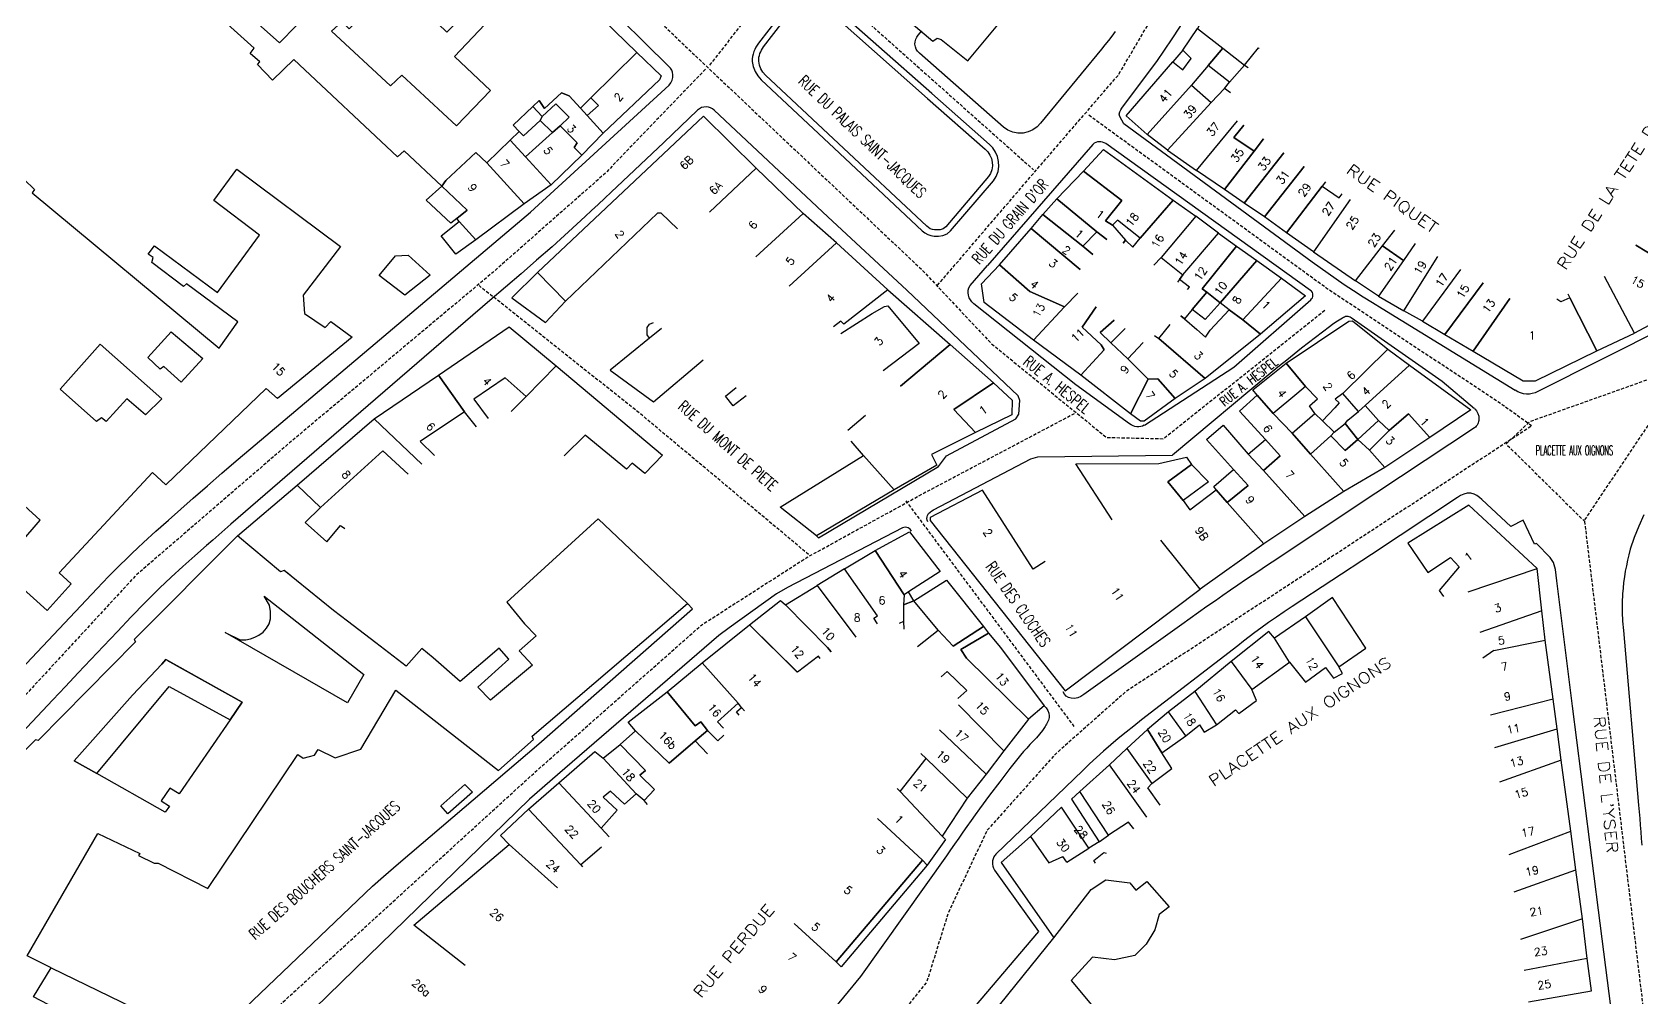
# Model space of a CAD drawing. Header units: millimetres. Extents: x 80000 to 81000, y 144000 to 145000.
# Drawn here: x 80188.4 to 80439.8, y 144527 to 144677.8 of the extents above; entities that cross this region are included whole.
import ezdxf
from ezdxf.enums import TextEntityAlignment as Align

# ---------------------------------------------------------------- set-up
doc = ezdxf.new("R2010")
doc.units = ezdxf.units.MM
doc.linetypes.add('DASHED', pattern=[0.75, 0.5, -0.25])
for name, color, linetype in [('W0001', 6, 'DASHED'), ('W0008', 7, 'CONTINUOUS'), ('W0100', 7, 'CONTINUOUS'), ('W0302', 3, 'CONTINUOUS'), ('W0989', 7, 'CONTINUOUS'), ('W0991', 7, 'CONTINUOUS')]:
    doc.layers.add(name, color=color, linetype=linetype)
doc.styles.get("Standard").update_dxf_attribs({"font": 'romans.shx', "width": 0.85})

msp = doc.modelspace()

# ---------------------------------------------------------------- linework, layer by layer
at = {"layer": 'W0001', "flags": 128}
for points in [[(80167.2, 144794.09), (80173.88, 144785.87), (80209.95, 144751.91), (80229.41, 144734.35), (80255.04, 144709.75), (80291.31, 144674.77), (80327.45, 144640.61), (80338.23, 144629.15), (80356.2, 144614.51), (80365.08, 144614.31), (80390.37, 144634.44)], [(80346.05, 144742.11), (80339.7, 144731.35), (80318.32, 144703.63), (80294.13, 144672.55)], [(80329.8, 144638.27), (80344.64, 144655.58), (80358.06, 144671.14), (80376.96, 144703.25), (80389.86, 144728.15)], [(80307.55, 144689.49), (80344.81, 144656.31)], [(80293.56, 144672.02), (80277.98, 144655.83), (80260.33, 144640.26), (80228.56, 144613.62), (80204.58, 144592.93), (80185.09, 144571.82), (80124.63, 144509.22), (80104.73, 144487.69)], [(80353.43, 144664.89), (80390.52, 144637.89), (80418.22, 144619.51), (80422.63, 144616.33), (80359.26, 144574.84), (80348.12, 144564.95), (80337.53, 144553.12), (80331.46, 144540.22), (80328.11, 144529.42), (80283.61, 144474.52)], [(80309.67, 144596.22), (80283.23, 144618.32), (80258.2, 144638.22)], [(80446.82, 144469.09), (80430.88, 144601.59), (80447.07, 144625.77), (80422.26, 144616.95), (80418.59, 144613.49), (80430.88, 144601.38)], [(80174.1, 144468.59), (80185.55, 144482.12), (80202.16, 144500.97), (80226.77, 144525.58), (80247.67, 144544.64), (80266.74, 144562.04), (80292.97, 144585.23), (80309.46, 144595.8), (80327.7, 144605.83), (80351.31, 144618.32)], [(80324.83, 144604.63), (80351.1, 144569.37)]]:
    msp.add_lwpolyline(points, dxfattribs=at)
at = {"layer": 'W0008'}
msp.add_line((80388.32, 144641.91), (80358.9, 144663.48), dxfattribs=at)
for points in [[(80358.9, 144663.48), (80358.28, 144664.65), (80358.19, 144665.01), (80358.26, 144665.37), (80358.41, 144665.67), (80358.6, 144665.93), (80362.77, 144671.5), (80364.04, 144673.24), (80365.27, 144675), (80366.46, 144676.79), (80367.63, 144678.59), (80368.74, 144680.39), (80369.82, 144682.22), (80370.87, 144684.05), (80371.9, 144685.89), (80372.83, 144687.57), (80373.75, 144689.25), (80374.65, 144690.94), (80375.54, 144692.64), (80376.57, 144694.64), (80377.59, 144696.66), (80378.6, 144698.68), (80379.6, 144700.71), (80389.22, 144720.19)], [(80287.84, 144672.47), (80276.66, 144683.54)], [(80313.66, 144659.69), (80327.43, 144646.77), (80327.83, 144646.45), (80328.28, 144646.2), (80328.77, 144646.03), (80329.28, 144645.95), (80329.94, 144645.94), (80330.62, 144646.04), (80331.29, 144646.3), (80331.85, 144646.76), (80338.53, 144654.61), (80338.98, 144655.29), (80339.26, 144656.04), (80339.37, 144656.83), (80339.35, 144657.62), (80339.18, 144658.38), (80338.87, 144659.09), (80338.44, 144659.73), (80337.91, 144660.28), (80328.91, 144668.21), (80312.35, 144682.88)], [(80306.68, 144682.36), (80301.86, 144676.11), (80301.64, 144675.8), (80301.44, 144675.47), (80301.26, 144675.13), (80301.11, 144674.77), (80301, 144674.4), (80300.92, 144674.02), (80300.88, 144673.63), (80300.88, 144673.24), (80301.01, 144672.44), (80301.3, 144671.68), (80301.72, 144670.99), (80302.25, 144670.39), (80313.66, 144659.68)], [(80357.53, 144677.91), (80357.02, 144677.21), (80356.49, 144676.53), (80355.95, 144675.85), (80355.4, 144675.18), (80345.9, 144663.58), (80345.34, 144663.01), (80344.68, 144662.55), (80343.95, 144662.22), (80343.16, 144662.05), (80342.35, 144662.04), (80341.55, 144662.17), (80340.79, 144662.48), (80340.12, 144662.95), (80326.98, 144674.54), (80326.7, 144674.83), (80326.49, 144675.17), (80326.35, 144675.54), (80326.28, 144675.94), (80326.3, 144676.32), (80326.39, 144676.7), (80326.55, 144677.05), (80326.78, 144677.36), (80327.35, 144678.03)], [(80470.24, 144676.04), (80470.56, 144674.95), (80470.67, 144673.81), (80470.59, 144672.67), (80470.29, 144671.57), (80468.73, 144667.27), (80467.03, 144668.28), (80456.71, 144651.52), (80445.09, 144632.64), (80443.64, 144631.8), (80423.55, 144621.68), (80423.13, 144621.49), (80422.69, 144621.36), (80422.23, 144621.29), (80421.77, 144621.28), (80421.31, 144621.33), (80420.87, 144621.46), (80420.44, 144621.64), (80420.04, 144621.87)], [(80172.1, 144562.89), (80198.54, 144590.9), (80199.44, 144591.84), (80200.34, 144592.78), (80201.25, 144593.71), (80202.17, 144594.63), (80203.07, 144595.51), (80203.98, 144596.39), (80204.9, 144597.25), (80205.82, 144598.11), (80207.74, 144599.86), (80209.68, 144601.58), (80211.62, 144603.3), (80213.57, 144605.01), (80215.8, 144606.96), (80218.04, 144608.91), (80220.29, 144610.85), (80222.55, 144612.78), (80242.64, 144629.76), (80266.24, 144649.67), (80287.87, 144669.52), (80288.17, 144669.88), (80288.36, 144670.29), (80288.46, 144670.72), (80288.48, 144671.17), (80288.42, 144671.54), (80288.29, 144671.89), (80288.09, 144672.2), (80287.84, 144672.47)], [(80310.92, 144599.14), (80311.22, 144598.81), (80329.95, 144609.95), (80331.18, 144611.62), (80342.05, 144617.4), (80342.51, 144618.15), (80342.68, 144620.27), (80342.38, 144621.03), (80324.99, 144637.5), (80312.67, 144648.98), (80294.93, 144665.61), (80294.66, 144665.82), (80294.36, 144665.99), (80294.02, 144666.1), (80293.68, 144666.14), (80293.31, 144666.12), (80292.96, 144666.02), (80292.63, 144665.85), (80292.34, 144665.62), (80287.04, 144660.58), (80278.83, 144652.83), (80277.82, 144651.87), (80276.8, 144650.91), (80275.78, 144649.95), (80274.75, 144649), (80273.47, 144647.81), (80272.19, 144646.64), (80270.9, 144645.46), (80269.6, 144644.3), (80267.19, 144642.18), (80264.76, 144640.08), (80262.33, 144637.98), (80259.89, 144635.89), (80240.86, 144619.49), (80219.45, 144600.95), (80218.5, 144600.13), (80217.55, 144599.31), (80216.6, 144598.48), (80215.65, 144597.64), (80213.79, 144595.99), (80211.93, 144594.34), (80210.1, 144592.66), (80208.29, 144590.95), (80206.06, 144588.73), (80203.87, 144586.46), (80201.71, 144584.17), (80199.54, 144581.89), (80197.56, 144579.81), (80195.58, 144577.72), (80193.61, 144575.62), (80191.64, 144573.52), (80172.18, 144552.84)], [(80362.11, 144616.44), (80376.06, 144625.47), (80388.09, 144636.02), (80388.23, 144636.17), (80388.34, 144636.34), (80388.41, 144636.53), (80388.43, 144636.73), (80388.41, 144636.94), (80388.34, 144637.14), (80388.23, 144637.33), (80388.07, 144637.47), (80356.09, 144660.41), (80355.85, 144660.55), (80355.59, 144660.64), (80355.32, 144660.69), (80355.04, 144660.7), (80354.77, 144660.66), (80354.51, 144660.58), (80354.26, 144660.45), (80354.05, 144660.26), (80337.63, 144641.39)], [(80362.1, 144616.43), (80361.83, 144616.29), (80361.55, 144616.2), (80361.25, 144616.15), (80360.95, 144616.16), (80360.64, 144616.22), (80360.34, 144616.33), (80360.06, 144616.48), (80359.8, 144616.65), (80351.38, 144622.7), (80335.46, 144635.4), (80335.17, 144635.67), (80334.93, 144635.98), (80334.74, 144636.34), (80334.62, 144636.72), (80334.57, 144637.11), (80334.58, 144637.51), (80334.68, 144637.9), (80334.9, 144638.26), (80337.62, 144641.39)], [(80420, 144621.86), (80399.26, 144634.58), (80397.76, 144635.51), (80396.27, 144636.44), (80394.78, 144637.39), (80393.31, 144638.36), (80392.05, 144639.23), (80390.8, 144640.11), (80389.56, 144641.01), (80388.32, 144641.91)], [(80413.69, 144618.98), (80408.63, 144623.24), (80394.4, 144633.17), (80394.25, 144633.27), (80394.09, 144633.35), (80393.91, 144633.4), (80393.73, 144633.42), (80393.54, 144633.39), (80393.36, 144633.32), (80393.2, 144633.23), (80393.04, 144633.15), (80392.52, 144632.84), (80392.01, 144632.49), (80391.51, 144632.14), (80391.02, 144631.78), (80389.91, 144630.96), (80388.81, 144630.13), (80387.72, 144629.29), (80386.64, 144628.44), (80385.48, 144627.52), (80384.34, 144626.6), (80383.2, 144625.67), (80382.07, 144624.73), (80366.52, 144611.74)], [(80413.72, 144619), (80414, 144618.65), (80414.21, 144618.25), (80414.32, 144617.82), (80414.35, 144617.37), (80414.33, 144617.17), (80414.29, 144616.98), (80414.24, 144616.79), (80414.16, 144616.61), (80414.07, 144616.43), (80413.95, 144616.27), (80413.81, 144616.13), (80413.65, 144616), (80398.28, 144605.81), (80382.05, 144595.03), (80381.01, 144594.34), (80379.98, 144593.64), (80378.94, 144592.95), (80377.91, 144592.25), (80376.72, 144591.44), (80375.54, 144590.64), (80374.36, 144589.83), (80373.19, 144589.01), (80371.88, 144588.09), (80370.57, 144587.16), (80369.27, 144586.23), (80367.96, 144585.3), (80352.63, 144574.34), (80352.2, 144574.06), (80351.72, 144573.85), (80351.2, 144573.74), (80350.66, 144573.77), (80350.26, 144573.9), (80349.91, 144574.11), (80349.62, 144574.4), (80349.41, 144574.75)], [(80328.31, 144601.34), (80328.21, 144601.58), (80328.15, 144601.83), (80328.16, 144602.09), (80328.23, 144602.34), (80328.4, 144602.63), (80328.65, 144602.86), (80328.92, 144603.04), (80329.19, 144603.19), (80344.35, 144611.19), (80345.48, 144611.46), (80366.52, 144611.72)], [(80436.7, 144512.19), (80433.05, 144540.65), (80428.99, 144572.55), (80426.5, 144592.11), (80426.29, 144593.89), (80425.98, 144594.95), (80425.47, 144595.76), (80423.35, 144597.92), (80423.03, 144597.84), (80421.25, 144601.57), (80419.35, 144600.62), (80414.79, 144604.81), (80414.43, 144605.13), (80414.04, 144605.43), (80413.6, 144605.66), (80413.11, 144605.79), (80412.54, 144605.78), (80411.99, 144605.65), (80411.48, 144605.42), (80411.01, 144605.14), (80397.6, 144596.24), (80385.19, 144588.1), (80383.95, 144587.28), (80382.72, 144586.44), (80381.5, 144585.59), (80380.29, 144584.72), (80379.37, 144584.05), (80378.47, 144583.36), (80377.57, 144582.66), (80376.68, 144581.96), (80361.68, 144570.38), (80360.46, 144569.42), (80359.24, 144568.45), (80358.04, 144567.47), (80356.85, 144566.47), (80355.74, 144565.49), (80354.64, 144564.5), (80353.55, 144563.5), (80352.48, 144562.48), (80338.93, 144549.4), (80338.81, 144549.27), (80338.71, 144549.14), (80338.62, 144549), (80338.54, 144548.85), (80338.48, 144548.7), (80338.43, 144548.54), (80338.39, 144548.37), (80338.37, 144548.21), (80338.37, 144547.86), (80338.43, 144547.53), (80338.55, 144547.21), (80338.72, 144546.91), (80345.55, 144537.31), (80316.61, 144503.3)], [(80440.12, 144602.42), (80439.33, 144600.66), (80438.61, 144598.87), (80438, 144597.05), (80437.77, 144596.19), (80437.56, 144595.33), (80437.38, 144594.47), (80437.21, 144593.6), (80437.08, 144592.73), (80436.96, 144591.85), (80436.86, 144590.98), (80436.78, 144590.1), (80436.72, 144588.66), (80436.73, 144587.22), (80436.8, 144585.79), (80436.91, 144584.36), (80439.29, 144557.09), (80439.38, 144556.04), (80439.47, 144555), (80439.55, 144553.95), (80439.64, 144552.91), (80439.72, 144551.86), (80439.82, 144550.82)], [(80325.76, 144599.89), (80325.66, 144600.04), (80325.53, 144600.18), (80325.37, 144600.29), (80325.21, 144600.37), (80325, 144600.44), (80324.77, 144600.47), (80324.54, 144600.46), (80324.32, 144600.39), (80306.38, 144591.09), (80304.63, 144590.06), (80297.26, 144584.77), (80295.66, 144583.55), (80270.45, 144561.81), (80266.09, 144558.01), (80240.86, 144533.49), (80215.62, 144508.85), (80210.63, 144503.86), (80187.97, 144481.06)], [(80183.47, 144484.97), (80185.46, 144487.23), (80198.11, 144501.67), (80208.51, 144512.7), (80212.29, 144516.48), (80241.54, 144544.42), (80243.26, 144545.93), (80245.6, 144547.93), (80267.54, 144566.64), (80291.52, 144587.74), (80290.75, 144588.59)], [(80346.44, 144572.56), (80346.76, 144572.25), (80347.02, 144571.87), (80347.18, 144571.45), (80347.25, 144571.01), (80347.25, 144570.77), (80347.2, 144570.55), (80347.13, 144570.33), (80347.04, 144570.12), (80346.94, 144569.92), (80346.82, 144569.74), (80346.7, 144569.55), (80346.59, 144569.36), (80346.18, 144568.75), (80345.72, 144568.16), (80345.24, 144567.6), (80344.74, 144567.05), (80344.23, 144566.52), (80343.73, 144565.99), (80343.23, 144565.44), (80342.75, 144564.88), (80341.11, 144562.81), (80339.51, 144560.72), (80337.93, 144558.61), (80336.36, 144556.48), (80335.7, 144555.57), (80335.05, 144554.66), (80334.4, 144553.74), (80333.76, 144552.83), (80333.12, 144551.9), (80332.48, 144550.98), (80331.84, 144550.07), (80331.19, 144549.15), (80317.78, 144530.32), (80293.43, 144500.67)]]:
    msp.add_lwpolyline(points, dxfattribs=at)
at = {"layer": 'W0100'}
for p, q in [((80192.78, 144622.05), (80199.02, 144629.06)), ((80412.8, 144603.93), (80403.26, 144597.99)), ((80423.46, 144594.02), (80412.8, 144603.93)), ((80412.7, 144590.38), (80423.46, 144594.02)), ((80424.2, 144587.4), (80423.46, 144594.02)), ((80391.47, 144589.5), (80387.27, 144586.47)), ((80396.72, 144581.61), (80391.47, 144589.5)), ((80424.2, 144587.4), (80414.51, 144584.05)), ((80424.71, 144582.82), (80424.2, 144587.4)), ((80387.27, 144586.47), (80382.43, 144583.16)), ((80387.27, 144586.47), (80392.48, 144578.65)), ((80384.79, 144579.43), (80382.43, 144583.16)), ((80416.71, 144581.25), (80424.71, 144582.82)), ((80425.94, 144573.63), (80424.71, 144582.82)), ((80392.48, 144578.65), (80396.72, 144581.61)), ((80416.71, 144581.25), (80414.99, 144580.03)), ((80375.64, 144579.53), (80369.99, 144574.81)), ((80375.64, 144579.53), (80378.88, 144575.12)), ((80378.88, 144575.12), (80384.79, 144579.43)), ((80384.79, 144579.43), (80387.29, 144576.28)), ((80393.06, 144577.63), (80392.48, 144578.65)), ((80369.99, 144574.81), (80365.9, 144571.66)), ((80369.99, 144574.81), (80373.39, 144569.59)), ((80379.64, 144573.42), (80378.88, 144575.12)), ((80425.94, 144573.63), (80416.18, 144571.15)), ((80426.56, 144568.99), (80425.94, 144573.63)), ((80365.9, 144571.66), (80362.62, 144568.89)), ((80368.59, 144567.89), (80365.9, 144571.66)), ((80362.62, 144568.89), (80359.39, 144565.9)), ((80364.84, 144565.22), (80362.62, 144568.89)), ((80416.86, 144566.08), (80426.56, 144568.99)), ((80427.22, 144564.09), (80426.56, 144568.99)), ((80359.39, 144565.9), (80356.67, 144563.38)), ((80359.39, 144565.9), (80363.25, 144560.47)), ((80356.67, 144563.38), (80352.03, 144559.21)), ((80362.5, 144555.17), (80356.67, 144563.38)), ((80427.22, 144564.09), (80417.59, 144560.65)), ((80428.7, 144552.99), (80427.22, 144564.09)), ((80352.03, 144559.21), (80350.72, 144558.03)), ((80350.72, 144558.03), (80355.04, 144551.33)), ((80356.48, 144552.4), (80352.03, 144559.21)), ((80349.18, 144556.75), (80344.34, 144552.15)), ((80353.41, 144550.36), (80349.18, 144556.75)), ((80344.34, 144552.15), (80347.17, 144548.04)), ((80355.04, 144551.33), (80356.48, 144552.4)), ((80359.65, 144554.4), (80356.48, 144552.4)), ((80360.47, 144553.35), (80359.65, 144554.4)), ((80419.1, 144549.36), (80428.7, 144552.99)), ((80429.51, 144546.95), (80428.7, 144552.99)), ((80350, 144548.16), (80353.41, 144550.36)), ((80355.04, 144551.33), (80353.41, 144550.36)), ((80347.17, 144548.04), (80349.37, 144549.03)), ((80350, 144548.16), (80349.37, 144549.03)), ((80353.79, 144543.87), (80356.1, 144545.38)), ((80356.1, 144545.38), (80359.85, 144544.95)), ((80359.85, 144544.95), (80360.76, 144543.79)), ((80360.76, 144543.79), (80362.49, 144545.14)), ((80362.49, 144545.14), (80365.99, 144541.21)), ((80419.88, 144543.55), (80429.51, 144546.95)), ((80430.54, 144539.29), (80429.51, 144546.95)), ((80347.99, 144536.34), (80353.79, 144543.87)), ((80430.54, 144539.29), (80420.84, 144536.1)), ((80431.25, 144533.1), (80430.54, 144539.29)), ((80335.59, 144521.04), (80347.99, 144536.34)), ((80431.25, 144533.1), (80421.41, 144531.24)), ((80431.94, 144528.05), (80431.25, 144533.1)), ((80422.08, 144526.37), (80431.94, 144528.05))]:
    msp.add_line(p, q, dxfattribs=at)
for points in [[(80377.18, 144722.03), (80365.55, 144730.23), (80356.02, 144733.17), (80352.27, 144729.17), (80350.94, 144729.9), (80344.23, 144722.3), (80342.11, 144723.86), (80335.94, 144716.34), (80338.86, 144714.06), (80317.09, 144687.58), (80321.68, 144683.9), (80321.28, 144683.06), (80329.07, 144676.42), (80329.77, 144676.87), (80330.38, 144676.68), (80334.56, 144673.32), (80356.64, 144699.94), (80360.02, 144697.49), (80366.34, 144705.29), (80364.64, 144706.7), (80377.18, 144722.03)], [(80253.56, 144703.07), (80282.83, 144674.63), (80275.64, 144667.54), (80274.06, 144665.92), (80272.27, 144667.87), (80271.07, 144668.32), (80268.41, 144665.9), (80267.58, 144667.15), (80266.62, 144666.19), (80263.55, 144663.28), (80264.46, 144662.31), (80263.05, 144660.94), (80259.44, 144657.4), (80257.69, 144659.04), (80252.99, 144654.63), (80252.41, 144653.74), (80246.53, 144659.27), (80245.47, 144658.34), (80229.26, 144673.56), (80225.92, 144670.34), (80223.58, 144672.77), (80223.98, 144673.19), (80222.43, 144674.48), (80223.06, 144675.31), (80218.94, 144679.08)], [(80389.01, 144697.92), (80382.45, 144701.1), (80375.49, 144687.86), (80370.38, 144678.4), (80374.35, 144675.3), (80377.76, 144672.65), (80379.95, 144675.34), (80380.04, 144675.27)], [(80218.94, 144683.42), (80227.01, 144676.17), (80240.31, 144689.75)], [(80243.61, 144687.06), (80241.57, 144685.2), (80243.02, 144683.69), (80237.91, 144678.35), (80236.79, 144679.44), (80235.17, 144677.95), (80244.35, 144669.44), (80246.16, 144671.1), (80254.67, 144663.19), (80259.98, 144668.69), (80254.37, 144674), (80262.88, 144683.08), (80260.74, 144685.25), (80253.15, 144677.8), (80243.61, 144687.06)], [(80374.35, 144675.3), (80372.07, 144672.63), (80369.46, 144669.55), (80362.55, 144661.84), (80359.24, 144664.75), (80366.54, 144673.19), (80368.11, 144671.91), (80369.44, 144673.71), (80368.1, 144675), (80370.38, 144678.4), (80374.35, 144675.3)], [(80377.76, 144672.65), (80375.4, 144670.02), (80372.07, 144672.63), (80374.35, 144675.3), (80377.76, 144672.65)], [(80275.11, 144664.77), (80276.84, 144666.38), (80275.64, 144667.54), (80282.83, 144674.63), (80286.65, 144670.98), (80286.36, 144670.35), (80277.61, 144662.04), (80275.11, 144664.77)], [(80368.1, 144675), (80366.54, 144673.19), (80368.11, 144671.91), (80369.44, 144673.71), (80368.1, 144675)], [(80375.54, 144668.31), (80374.64, 144669.03), (80375.4, 144670.02), (80377.76, 144672.65)], [(80377.76, 144672.65), (80378.31, 144672.27)], [(80270.87, 144663.2), (80272.27, 144664.54), (80270.2, 144666.61), (80268.08, 144664.65), (80266.62, 144666.19), (80267.58, 144667.15), (80268.41, 144665.9), (80271.07, 144668.32), (80272.27, 144667.87), (80274.06, 144665.92), (80275.11, 144664.77), (80277.61, 144662.04), (80274.26, 144658.6), (80273.06, 144659.8), (80273.51, 144660.55), (80270.87, 144663.2)], [(80369.46, 144669.55), (80372.56, 144666.84), (80365.73, 144659.37), (80362.55, 144661.84), (80369.46, 144669.55)], [(80374.64, 144669.03), (80372.56, 144666.84), (80365.73, 144659.37), (80370.25, 144656.23), (80376.64, 144663.97)], [(80375.54, 144668.31), (80374.64, 144669.03)], [(80267.74, 144664.03), (80265.12, 144661.61), (80264.46, 144662.31), (80263.55, 144663.28), (80266.62, 144666.19), (80268.08, 144664.65), (80267.74, 144664.03)], [(80269.68, 144662.13), (80267.74, 144664.03), (80268.08, 144664.65), (80270.2, 144666.61), (80272.27, 144664.54), (80270.87, 144663.2), (80269.68, 144662.13)], [(80265.46, 144658.32), (80267.08, 144659.78), (80269.68, 144662.13), (80270.87, 144663.2), (80273.51, 144660.55), (80273.06, 144659.8), (80274.26, 144658.6), (80269.45, 144653.98), (80265.46, 144658.32)], [(80289.17, 144647.11), (80286.66, 144649.55), (80286.08, 144649.55), (80271.72, 144635.78), (80267.31, 144640.27), (80293.26, 144664.69), (80301.49, 144656.56), (80294.19, 144649.72)], [(80377.64, 144663.28), (80376.09, 144661.36), (80379.27, 144659.22), (80374.62, 144653.22), (80370.25, 144656.23), (80376.64, 144663.97)], [(80380.73, 144661.15), (80379.27, 144659.22), (80376.09, 144661.36), (80377.64, 144663.28)], [(80259.44, 144657.4), (80263.05, 144660.94), (80265.46, 144658.32), (80269.45, 144653.98), (80265.24, 144650.98), (80259.44, 144657.4)], [(80383.89, 144658.97), (80377.68, 144651.08), (80374.62, 144653.22), (80379.27, 144659.22), (80380.73, 144661.15)], [(80252.41, 144653.74), (80252.99, 144654.63), (80257.69, 144659.04), (80259.44, 144657.4), (80265.24, 144650.98), (80257.68, 144645.35), (80255.11, 144648.25), (80254.71, 144648.7), (80256.35, 144650.02), (80252.41, 144653.74)], [(80352.58, 144656.1), (80355.71, 144659.51), (80366.59, 144651.55), (80361.43, 144645.63), (80357.91, 144648.47), (80357.13, 144647.65), (80356.05, 144648.34), (80358.6, 144651.51), (80352.58, 144656.1)], [(80387.05, 144656.84), (80380.86, 144648.98), (80377.68, 144651.08), (80383.89, 144658.97)], [(80187.16, 144654.79), (80188.75, 144653.26), (80188.39, 144652.72), (80217.6, 144628.45), (80220.55, 144632.59), (80212.52, 144638.52), (80212.02, 144638.06), (80207.11, 144641.84), (80207.29, 144642.63), (80206.52, 144643.13), (80207.52, 144644.45), (80217.33, 144637.17), (80223.93, 144646.1), (80216.77, 144651.53), (80220.37, 144656.41), (80236.55, 144644.32), (80230.73, 144636.71), (80230.94, 144633.85), (80234.17, 144631.69), (80235.05, 144632.63), (80238.38, 144630.15), (80226.71, 144620.58), (80224.96, 144622.14), (80209.28, 144607.12), (80207.22, 144609.02), (80192.65, 144593.35), (80194.51, 144591.64), (80190.77, 144587.45), (80183.23, 144594.17), (80189.68, 144601.61), (80184.14, 144606.65)], [(80308.82, 144649.51), (80301.49, 144656.56), (80294.19, 144649.72)], [(80348.46, 144651.77), (80352.58, 144656.1), (80358.6, 144651.51), (80356.05, 144648.34), (80357.13, 144647.65), (80359.15, 144645.3), (80358.78, 144644.87)], [(80390.39, 144654.44), (80389.86, 144653.78), (80384.3, 144646.49), (80380.86, 144648.98), (80387.05, 144656.84)], [(80249.94, 144651.56), (80252.41, 144653.74), (80256.35, 144650.02), (80254.71, 144648.7), (80253.81, 144647.98), (80249.94, 144651.56)], [(80394.25, 144651.7), (80388.51, 144643.51), (80384.3, 144646.49), (80389.86, 144653.78), (80392.54, 144651.96), (80393.02, 144652.57)], [(80390.39, 144654.44), (80389.86, 144653.78), (80392.54, 144651.96)], [(80444.14, 144652.83), (80444.69, 144652.51), (80445.74, 144654.07), (80453.68, 144649.2), (80447.43, 144639.35), (80438.88, 144644.53)], [(80346.25, 144649.34), (80348.46, 144651.77), (80354.7, 144646.62), (80352.52, 144644.36), (80346.25, 144649.34)], [(80356.26, 144645.45), (80354.7, 144646.62), (80348.46, 144651.77)], [(80358.78, 144644.87), (80359.15, 144645.3), (80360.31, 144644.23), (80361.43, 144645.63), (80366.59, 144651.55)], [(80366.59, 144651.55), (80370.12, 144649.06), (80364.71, 144642.64), (80363.6, 144641.42)], [(80394.25, 144651.7), (80388.51, 144643.51)], [(80392.54, 144651.96), (80393.02, 144652.57)], [(80257.68, 144645.35), (80254.6, 144643.13), (80252.29, 144646.01), (80255.11, 144648.25), (80257.68, 144645.35)], [(80306.62, 144638.12), (80314.03, 144644.92), (80308.82, 144649.51), (80301.45, 144642.72)], [(80301.45, 144642.72), (80308.82, 144649.51)], [(80344.41, 144647.17), (80346.25, 144649.34), (80352.52, 144644.36), (80354.07, 144643.07)], [(80364.71, 144642.64), (80368.11, 144639.9), (80373.71, 144646.44), (80370.12, 144649.06), (80364.71, 144642.64)], [(80339.49, 144641.46), (80344.41, 144647.17), (80352.06, 144640.73)], [(80352.06, 144640.73), (80344.41, 144647.17)], [(80354.07, 144643.07), (80352.52, 144644.36), (80354.7, 144646.62)], [(80354.7, 144646.62), (80356.26, 144645.45)], [(80368.84, 144637.61), (80369.16, 144637.98), (80367.59, 144639.16), (80368.11, 144639.9), (80373.71, 144646.44)], [(80373.71, 144646.44), (80376.5, 144644.39), (80371.14, 144637.74), (80371.86, 144637.18), (80369.59, 144634.48), (80368.35, 144633.01), (80367.8, 144633.48)], [(80388.51, 144643.51), (80395.06, 144638.96), (80399.32, 144644.45), (80401.21, 144646.87)], [(80404.4, 144644.78), (80402.58, 144642.15), (80399.32, 144644.45), (80401.21, 144646.87)], [(80245.13, 144642.89), (80247.12, 144642.99), (80250.56, 144639.88), (80246.63, 144636.75), (80242.58, 144639.79), (80245.13, 144642.89)], [(80306.62, 144638.12), (80314.03, 144644.92), (80322.06, 144637.58)], [(80363.6, 144641.42), (80364.71, 144642.64)], [(80364.71, 144642.64), (80368.11, 144639.9), (80367.59, 144639.16), (80367.26, 144638.77)], [(80376.5, 144644.39), (80379.67, 144642.13), (80373.94, 144635.52), (80371.86, 144637.18), (80371.14, 144637.74), (80376.5, 144644.39)], [(80399.32, 144644.45), (80402.58, 144642.15), (80398.65, 144636.55), (80395.06, 144638.96), (80399.32, 144644.45)], [(80404.4, 144644.78), (80402.58, 144642.15), (80398.65, 144636.55)], [(80398.65, 144636.55), (80402.63, 144634.26), (80407.95, 144642.75)], [(80411.47, 144640.76), (80405.53, 144632.65), (80402.63, 144634.26), (80407.95, 144642.75)], [(80438.88, 144644.53), (80447.43, 144639.35), (80444.01, 144633.65), (80438.67, 144630.8), (80433.98, 144639.65)], [(80271.72, 144635.78), (80267.31, 144640.27), (80263.3, 144636.29), (80268.6, 144632.48), (80271.72, 144635.78)], [(80344.78, 144629.71), (80337.11, 144635.58), (80336.67, 144638.48), (80339.49, 144641.46), (80344.22, 144637.3), (80349.65, 144634.93), (80344.78, 144629.71)], [(80351.72, 144637.02), (80349.65, 144634.93), (80344.22, 144637.3), (80339.49, 144641.46)], [(80379.67, 144642.13), (80383.5, 144639.37), (80377.5, 144632.89), (80375.37, 144634.45), (80373.94, 144635.52), (80379.67, 144642.13)], [(80411.47, 144640.76), (80405.53, 144632.65)], [(80322.06, 144637.58), (80315.15, 144632.2), (80314.71, 144632.68), (80313.58, 144631.78)], [(80322.06, 144637.58), (80331.78, 144629.04), (80324.04, 144622.53)], [(80383.5, 144639.37), (80387.27, 144636.62), (80380.23, 144630.63), (80377.5, 144632.89), (80383.5, 144639.37)], [(80405.53, 144632.65), (80409.01, 144630.59), (80415.01, 144638.66)], [(80415.01, 144638.66), (80409.01, 144630.59)], [(80432.76, 144628.03), (80438.67, 144630.8), (80433.98, 144639.65)], [(80314.71, 144630.74), (80319.6, 144633.87), (80321.51, 144634.97), (80322.05, 144635.09)], [(80322.05, 144635.09), (80326.95, 144629.2), (80321.32, 144624.92)], [(80354.6, 144634.89), (80352.4, 144631.71), (80355.35, 144628.98), (80355.81, 144628.17), (80352.17, 144624.25), (80344.78, 144629.71), (80349.65, 144634.93), (80351.72, 144637.02)], [(80371.86, 144637.18), (80373.94, 144635.52), (80371.59, 144632.93), (80369.59, 144634.48), (80371.86, 144637.18)], [(80409.01, 144630.59), (80413.45, 144627.97), (80419.18, 144636.2)], [(80413.45, 144627.97), (80421.27, 144623.34), (80423.2, 144623.34), (80432.76, 144628.03), (80428.53, 144636.29), (80427.17, 144635.71), (80426.5, 144636.09)], [(80419.18, 144636.2), (80413.45, 144627.97)], [(80428.23, 144636.94), (80428.53, 144636.29), (80432.76, 144628.03)], [(80357.39, 144632.83), (80355.19, 144630.88), (80356.86, 144629.31), (80359.53, 144626.79), (80362.69, 144623.59), (80359.96, 144618.21), (80352.17, 144624.25), (80355.81, 144628.17), (80355.35, 144628.98), (80352.4, 144631.71), (80354.6, 144634.89)], [(80359.12, 144631.52), (80356.86, 144629.31), (80355.19, 144630.88), (80357.39, 144632.83)], [(80367.8, 144633.48), (80368.35, 144633.01), (80370.3, 144631.35), (80371.66, 144630.19), (80372.4, 144631.24), (80375.37, 144634.45), (80377.5, 144632.89), (80380.23, 144630.63)], [(80384.25, 144626.09), (80394.03, 144632.68), (80394.61, 144632.72), (80400.11, 144628.31), (80393.1, 144621.38), (80391.89, 144620.51), (80392.55, 144619.89), (80391.87, 144619.14), (80389.92, 144617.1), (80388.74, 144618.27), (80387.88, 144619.44), (80389.16, 144620.53), (80387.25, 144622.49), (80384.25, 144626.09)], [(80206.45, 144627), (80210.11, 144630.98), (80215.07, 144626.85), (80211.7, 144623.14), (80208.96, 144625.58), (80208.38, 144625.16), (80206.45, 144627)], [(80251.88, 144624.25), (80262.93, 144631.78), (80270.26, 144625.7), (80265.55, 144620.9), (80262.27, 144623.8), (80257.37, 144620.5), (80259.65, 144617.44)], [(80286.67, 144631.54), (80284.83, 144630.04), (80278.66, 144625.02), (80285.42, 144620.07)], [(80284.83, 144630.04), (80284.44, 144630.53), (80284.44, 144631.21), (80284.44, 144631.7), (80284.84, 144632.19), (80285.44, 144632.45)], [(80286.67, 144631.54), (80284.83, 144630.04)], [(80363.67, 144630.44), (80364.34, 144629.95), (80371.58, 144623.69)], [(80380.23, 144630.63), (80371.58, 144623.69), (80364.34, 144629.95), (80366.16, 144632.17)], [(80199.02, 144629.06), (80208.67, 144620.53), (80206.13, 144618.03), (80203.17, 144620.52), (80199.94, 144616.98), (80199.26, 144617.59), (80198.47, 144616.98), (80192.78, 144622.05)], [(80324.04, 144622.53), (80331.78, 144629.04), (80338.52, 144623.02), (80332.34, 144618.89), (80335.74, 144615.28), (80328.84, 144611.86), (80329.67, 144610.19), (80323.05, 144606.31), (80318.24, 144611.71)], [(80371.58, 144623.69), (80366.94, 144620.6), (80364.22, 144623.67), (80362.69, 144623.59), (80359.53, 144626.79), (80361.91, 144629.36)], [(80400.11, 144628.31), (80403.51, 144625.8), (80396.59, 144619.5), (80395.53, 144618.55), (80393.1, 144621.38), (80400.11, 144628.31)], [(80263.23, 144618.54), (80265.55, 144620.9), (80270.26, 144625.7), (80286.87, 144611.75), (80284.08, 144608.85), (80282.12, 144610.47), (80281.21, 144609.53), (80274.78, 144614.88), (80271.48, 144611.62)], [(80285.42, 144620.07), (80293.19, 144626.61)], [(80379.74, 144621.11), (80379.07, 144621.95), (80384.25, 144626.09), (80387.25, 144622.49), (80385.91, 144621.31), (80382.23, 144618.25), (80379.74, 144621.11)], [(80403.51, 144625.8), (80413.1, 144618.8), (80406.69, 144614.48), (80403.38, 144618.17), (80400.33, 144615.59), (80398.65, 144617.16), (80396.59, 144619.5), (80403.51, 144625.8)], [(80241.83, 144617.39), (80251.88, 144624.25), (80255.93, 144618.53), (80249.02, 144613.87), (80251.22, 144611.69)], [(80257.78, 144616.17), (80255.93, 144618.53), (80251.88, 144624.25)], [(80338.52, 144623.02), (80341.45, 144620.33), (80341.41, 144618.06), (80335.74, 144615.28), (80332.34, 144618.89), (80338.52, 144623.02)], [(80366.94, 144620.6), (80362.07, 144617.04), (80361.52, 144617.04), (80359.96, 144618.21), (80362.69, 144623.59), (80364.22, 144623.67), (80366.94, 144620.6)], [(80299.92, 144621.02), (80297.91, 144619.46), (80296.68, 144620.97), (80298.35, 144622.33)], [(80380.71, 144609.34), (80383.33, 144611.66), (80381.03, 144614.17), (80376.96, 144618.63), (80379.74, 144621.11), (80382.23, 144618.25), (80385.19, 144615.16), (80388.07, 144611.92), (80393.28, 144606.05), (80387.17, 144602.16), (80380.71, 144609.34)], [(80318.57, 144617.94), (80315.81, 144615.61)], [(80385.19, 144615.16), (80388.74, 144618.27), (80389.92, 144617.1), (80391.73, 144615.32), (80391.21, 144614.76), (80388.07, 144611.92), (80385.19, 144615.16)], [(80395.45, 144614.16), (80393.49, 144616.69), (80393.87, 144617.23), (80395.53, 144618.55), (80396.59, 144619.5), (80398.65, 144617.16), (80395.45, 144614.16)], [(80406.69, 144614.48), (80399.66, 144609.82), (80397.26, 144612.54), (80400.33, 144615.59), (80403.38, 144618.17), (80406.69, 144614.48)], [(80229.8, 144607.07), (80241.83, 144617.39), (80249.26, 144610.35)], [(80249.26, 144610.35), (80241.83, 144617.39)], [(80375.05, 144604.37), (80378.3, 144606.98), (80376.04, 144609.5), (80371.83, 144614.18), (80374.41, 144616.42), (80378.34, 144611.89), (80380.71, 144609.34), (80387.17, 144602.16), (80380.79, 144597.88), (80375.05, 144604.37)], [(80395.45, 144614.16), (80393.45, 144612.47), (80391.21, 144614.76), (80391.73, 144615.32), (80393.49, 144616.69), (80395.45, 144614.16)], [(80400.33, 144615.59), (80397.26, 144612.54), (80395.45, 144614.16), (80398.65, 144617.16), (80400.33, 144615.59)], [(80318.24, 144611.71), (80316.29, 144613.93)], [(80378.34, 144611.89), (80381.03, 144614.17), (80383.33, 144611.66), (80380.71, 144609.34), (80378.34, 144611.89)], [(80391.21, 144614.76), (80393.45, 144612.47), (80395.45, 144614.16), (80397.26, 144612.54), (80399.66, 144609.82), (80393.28, 144606.05), (80388.07, 144611.92), (80391.21, 144614.76)], [(80247.12, 144608.75), (80243.15, 144612.39), (80233.43, 144603.58), (80229.8, 144607.07)], [(80310.92, 144599.14), (80305.25, 144603.61), (80318.24, 144611.71), (80323.05, 144606.31), (80310.92, 144599.14)], [(80357.09, 144601.65), (80351.38, 144610.39), (80364.36, 144610.45), (80368.69, 144611.43), (80369.49, 144610.28), (80365.79, 144607.56), (80368.18, 144604.67), (80369.21, 144603.21), (80373.34, 144606.3), (80375.05, 144604.37), (80380.79, 144597.88), (80370.84, 144590.8), (80364.67, 144598.48)], [(80369.49, 144610.28), (80372.13, 144607.57), (80368.18, 144604.67), (80365.79, 144607.56), (80369.49, 144610.28)], [(80373.34, 144606.3), (80372.98, 144606.84), (80376.04, 144609.5), (80378.3, 144606.98), (80375.05, 144604.37), (80373.34, 144606.3)], [(80220.5, 144599.13), (80229.8, 144607.07), (80233.43, 144603.58), (80231.07, 144601.24), (80234.44, 144598.21), (80236.58, 144600.77), (80237.22, 144600.26)], [(80346.64, 144595.13), (80344.72, 144593.93), (80336.85, 144606.25), (80328.66, 144602), (80328.65, 144601.53), (80349.75, 144574.95), (80370.84, 144590.8)], [(80210.34, 144515.78), (80188.6, 144527.11), (80191.39, 144531.66), (80187.62, 144533.51), (80198.65, 144552.66), (80205.24, 144549.54), (80205.04, 144549.21), (80207.44, 144548), (80208.1, 144548), (80215.82, 144544.07), (80229.9, 144564.98), (80230.73, 144564.41), (80231.7, 144564.68), (80232.52, 144564.9), (80233.05, 144565.77), (80235.74, 144564.45), (80239.73, 144565.82), (80245.18, 144575.01), (80261.22, 144562.5), (80266.72, 144567.3), (80266.5, 144567.82), (80290.75, 144588.59), (80284.83, 144594.19), (80276.8, 144601.81), (80262.54, 144588.8), (80265.29, 144585.39), (80267.14, 144583.5), (80264.49, 144581.19), (80266.57, 144578.92), (80260.01, 144573.47), (80258.03, 144575.49), (80262.87, 144579.85), (80261.34, 144581.61), (80255.27, 144576.36), (80251.05, 144580.07), (80249.26, 144581.52), (80246.81, 144578.76)], [(80246.81, 144578.76), (80242.08, 144582.4), (80237.65, 144585.82), (80235.49, 144587.47), (80227.74, 144593.73), (80227.21, 144593.52), (80220.5, 144599.13), (80204.34, 144582.92), (80204.56, 144582.59)], [(80228.68, 144592.97), (80227.74, 144593.73), (80227.21, 144593.52), (80220.5, 144599.13)], [(80320.04, 144596.83), (80325.41, 144599.76), (80330.2, 144593.57), (80325.27, 144590.38), (80324.57, 144589.93), (80320.04, 144596.83)], [(80370.84, 144590.8), (80364.67, 144598.48)], [(80403.26, 144597.99), (80406.37, 144593.41), (80409.93, 144595.73), (80411.27, 144594.29), (80408.15, 144590.62), (80408.82, 144589.67)], [(80320.45, 144585.4), (80319.84, 144586.28), (80320.42, 144586.66), (80315.27, 144593.96), (80320.04, 144596.83), (80324.57, 144589.93), (80324.47, 144588.36), (80324.51, 144585.75)], [(80315.27, 144593.96), (80311.03, 144591.38), (80317.02, 144583.32)], [(80320.45, 144585.4), (80319.84, 144586.28), (80320.42, 144586.66), (80315.27, 144593.96)], [(80313.19, 144581.01), (80312.64, 144581.69), (80306.04, 144588.38), (80311.03, 144591.38), (80317.02, 144583.32)], [(80324.57, 144589.93), (80324.47, 144588.36), (80326.11, 144589.01), (80325.27, 144590.38), (80324.57, 144589.93)], [(80329.88, 144584.41), (80326.11, 144589.01), (80331.19, 144592.21), (80337, 144584.98), (80332.25, 144581.88), (80329.88, 144584.41)], [(80240.19, 144577.5), (80237.66, 144573.03), (80218.53, 144584.06), (80220.9, 144582.87), (80221.77, 144582.88), (80222.53, 144583.06), (80223.2, 144583.29), (80223.8, 144583.61), (80224.5, 144584.11), (80225.01, 144584.71), (80225.4, 144585.37), (80225.63, 144586.19), (80225.63, 144587.3), (80225.46, 144588.3), (80224.65, 144589.72), (80240.19, 144577.5)], [(80311.5, 144580), (80311.21, 144580.34), (80307.91, 144577.83), (80300.45, 144585.26), (80305.28, 144589.02), (80306.04, 144588.38), (80312.64, 144581.69), (80313.19, 144581.01)], [(80326.11, 144589.01), (80324.47, 144588.36), (80324.51, 144585.75), (80324.52, 144584.54)], [(80326.68, 144581.86), (80329.88, 144584.41), (80326.11, 144589.01)], [(80293.06, 144579.29), (80300.45, 144585.26), (80307.9, 144577.84)], [(80324.51, 144585.75), (80323.81, 144585.43)], [(80326.68, 144581.86), (80329.88, 144584.41), (80332.25, 144581.88), (80337, 144584.98), (80337.74, 144583.95), (80333.46, 144581.36), (80334.31, 144580.02), (80344, 144570.51), (80340.18, 144565.53), (80333.09, 144572.72)], [(80204.56, 144582.59), (80189.35, 144567.18), (80188.93, 144567.25), (80182.66, 144560.97), (80186.24, 144559.03), (80182.61, 144552.84), (80180.88, 144553.71), (80182.31, 144556.2), (80179.43, 144557.53), (80149.82, 144527.74), (80150.18, 144527.11), (80139.2, 144517.37), (80151.76, 144510.16), (80153.18, 144512.27)], [(80337.74, 144583.95), (80339.65, 144581.71), (80346.44, 144572.56), (80344, 144570.51), (80334.31, 144580.02), (80333.46, 144581.36), (80337.74, 144583.95)], [(80382.43, 144583.16), (80381.57, 144584.19), (80375.64, 144579.53)], [(80198.53, 144562), (80209.82, 144575.58), (80219.34, 144570.41), (80221.23, 144573.16), (80209.31, 144579.8), (80208.66, 144579.11), (80204.1, 144574.24), (80194.98, 144564), (80198.53, 144562)], [(80209.46, 144579.73), (80221.23, 144573.16), (80219.34, 144570.41), (80211.37, 144558.84), (80209.89, 144559.74), (80208.53, 144557.76), (80209.87, 144556.91), (80209.19, 144555.95), (80198.53, 144562), (80194.98, 144564), (80204.1, 144574.24), (80208.66, 144579.11), (80209.31, 144579.8)], [(80287.57, 144574.78), (80293.06, 144579.29), (80298.66, 144572.99), (80295.46, 144570.1), (80296.4, 144569.08)], [(80299.68, 144571.78), (80299.18, 144572.32), (80298.66, 144572.99), (80293.06, 144579.29)], [(80332.97, 144573.74), (80334.36, 144574.98), (80331.33, 144577.94), (80330.37, 144577.13)], [(80387.29, 144576.28), (80390.42, 144578.56), (80391.67, 144576.91), (80393.06, 144577.63)], [(80282.65, 144568.68), (80281.5, 144570.01), (80287.57, 144574.78), (80291.96, 144569.44), (80292.82, 144570.08), (80293.9, 144568.75), (80291.97, 144567.11), (80287.9, 144563.63), (80282.65, 144568.68)], [(80296.45, 144567.99), (80295.47, 144567.11), (80293.9, 144568.75), (80292.82, 144570.08), (80291.96, 144569.44), (80287.57, 144574.78)], [(80298.84, 144571.1), (80298.4, 144571.67), (80299.18, 144572.32), (80299.68, 144571.78)], [(80333.09, 144572.72), (80340.18, 144565.53), (80337.41, 144561.9), (80330.13, 144568.85)], [(80373.39, 144569.59), (80376.33, 144571.96), (80376.86, 144571.38), (80379.64, 144573.42)], [(80280.22, 144566.54), (80282.65, 144568.68), (80287.9, 144563.63), (80291.97, 144567.11), (80293.9, 144565.07)], [(80293.9, 144565.07), (80291.97, 144567.11), (80293.9, 144568.75), (80295.47, 144567.11), (80296.45, 144567.99)], [(80330.13, 144568.85), (80337.41, 144561.9), (80334.43, 144558.17), (80328.03, 144564.35)], [(80362.62, 144568.89), (80364.84, 144565.22), (80368.59, 144567.89)], [(80368.59, 144567.89), (80370.7, 144569.59), (80371.42, 144568.47), (80373.39, 144569.59)], [(80270.64, 144560.56), (80276.29, 144565.46), (80277.58, 144564.41), (80282.76, 144558.86), (80280.9, 144557.23), (80278.74, 144559.26), (80277.6, 144558.34), (80279.75, 144556.3), (80277.25, 144553.46), (80270.64, 144560.56)], [(80277.58, 144564.41), (80280.22, 144566.54), (80284.18, 144562.47), (80283.32, 144561.76), (80285.62, 144559.52), (80283.98, 144557.81), (80282.76, 144558.86), (80277.58, 144564.41)], [(80284.51, 144557.18), (80283.98, 144557.81), (80285.62, 144559.52), (80283.32, 144561.76), (80284.18, 144562.47), (80280.22, 144566.54)], [(80328.03, 144564.35), (80327.2, 144565.14)], [(80363.25, 144560.47), (80366.38, 144562.8), (80364.84, 144565.22)], [(80323.96, 144559.2), (80328.03, 144564.35), (80334.43, 144558.17), (80330.55, 144552.22), (80323.96, 144559.2)], [(80253.33, 144555.73), (80252.25, 144556.95), (80255.97, 144560.3), (80257.16, 144559.1), (80253.33, 144555.73)], [(80265.93, 144556.43), (80270.64, 144560.56), (80277.25, 144553.46), (80278.51, 144552.12)], [(80323.48, 144559.69), (80323.96, 144559.2), (80330.55, 144552.22), (80331.03, 144551.69), (80328.2, 144547.71), (80327.45, 144548.48), (80320.41, 144554.98)], [(80364.58, 144557.08), (80362.67, 144559.79), (80363.25, 144560.47)], [(80262.93, 144550.91), (80261.57, 144552.31), (80265.93, 144556.43), (80274.12, 144547.73), (80274.36, 144547.46)], [(80277.3, 144550.51), (80274.12, 144547.73), (80265.93, 144556.43)], [(80320.41, 144554.98), (80327.45, 144548.48), (80313.99, 144532.58), (80307.43, 144538.59)], [(80344.34, 144552.15), (80339.73, 144548.12), (80347.99, 144536.34)], [(80248, 144538.32), (80262.93, 144550.91), (80270.46, 144544.17)], [(80270.46, 144544.17), (80262.93, 144550.91)], [(80354.49, 144548), (80354.23, 144548.42), (80355.76, 144549.69), (80356.15, 144549.55)], [(80327.45, 144548.48), (80328.2, 144547.71), (80314.78, 144531.79), (80313.99, 144532.58), (80327.45, 144548.48)], [(80365.99, 144541.21), (80364.41, 144540), (80363.73, 144537.58), (80362.39, 144535.36), (80360.61, 144533.57), (80357.44, 144532.89), (80354.02, 144533.33), (80350.7, 144529.66), (80372.68, 144503.3), (80367.15, 144497.84)], [(80256.02, 144532), (80248, 144538.32)], [(80191.39, 144531.66), (80214.96, 144520.2), (80210.34, 144515.78), (80188.6, 144527.11), (80191.39, 144531.66)]]:
    msp.add_lwpolyline(points, dxfattribs=at)
at = {"layer": 'W0302'}
for points in [[(80314.34, 144660.4, 21.73), (80302.94, 144671.12, 21.49), (80302.53, 144671.58, 21.43), (80302.2, 144672.1, 21.37), (80301.98, 144672.68, 21.31), (80301.88, 144673.3, 21.25), (80301.88, 144673.6, 21.23), (80301.91, 144673.9, 21.2), (80301.98, 144674.19, 21.18), (80302.07, 144674.48, 21.15), (80302.19, 144674.75, 21.13), (80302.32, 144675.01, 21.11), (80302.48, 144675.26, 21.08), (80302.65, 144675.5, 21.06), (80307.47, 144681.75, 20.71)], [(80311.69, 144682.13, 20.16), (80328.25, 144667.46, 19.9), (80337.24, 144659.53, 20.65), (80337.65, 144659.11, 20.72), (80337.99, 144658.62, 20.78), (80338.23, 144658.08, 20.85), (80338.35, 144657.5, 20.91), (80338.38, 144656.92, 20.96), (80338.3, 144656.33, 21), (80338.1, 144655.76, 21.05), (80337.77, 144655.26, 21.1), (80331.08, 144647.41, 21.72), (80330.69, 144647.1, 21.73), (80330.23, 144646.96, 21.75), (80329.77, 144646.93, 21.76), (80329.33, 144646.95, 21.78), (80329, 144647, 21.78), (80328.67, 144647.11, 21.78), (80328.38, 144647.28, 21.79), (80328.12, 144647.49, 21.79), (80314.35, 144660.42, 21.72)]]:
    msp.add_polyline3d(points, dxfattribs=at)

# ---------------------------------------------------------------- texts
at = {"layer": 'W0989'}
for s, height, rotation, width, p in [("RUE DE LA TETE D'ARGENT", 1.75, 57.166, 1.2, (80437.38, 144656.83)), ('RUE DU PALAIS SAINT-JACQUES', 1.75, 316.3303, 0.7, (80318.02, 144661.44)), ('RUE PIQUET', 1.75, 324.7589, 1.2, (80400.79, 144651.76)), ("RUE DU GRAIN D'OR", 1.75, 48.8828, 0.7, (80341.13, 144648.24)), ('RUE A. HESPEL', 1.75, 320.7544, 0.7, (80348.47, 144622.75)), ('RUE A. HESPEL', 1.5, 38.5011, 0.7, (80378.38, 144623.22)), ('RUE DU MONT DE PIETE', 1.75, 318.2498, 0.7, (80297.07, 144613.21)), ('RUE DES CLOCHES', 1.75, 304.9699, 0.7, (80342.41, 144588.46)), ('PLACETTE AUX OIGNONS', 1.75, 34.2344, 1.2, (80386.4, 144570.12)), ("RUE DE L'YSER", 1.75, 275.6025, 1.2, (80434.18, 144560.28)), ('RUE DES BOUCHERS SAINT-JACQUES', 1.75, 42.1698, 0.7, (80234.11, 144546.87)), ('RUE PERDUE', 1.75, 50.151, 1.2, (80297.97, 144534.28))]:
    msp.add_text(s, height=height, rotation=rotation, dxfattribs=dict(at, width=width)).set_placement(p, align=Align.MIDDLE)
at = {"layer": 'W0989', "width": 0.5}
msp.add_text('PLACETTE AUX OIGNONS', height=1.5, dxfattribs=at).set_placement((80429.27, 144612.48), align=Align.MIDDLE)
at = {"layer": 'W0991'}
for s, rotation, p in [('2', 48.0978, (80279.97, 144667.67)), ('41', 49.8631, (80365.41, 144667.88)), ('39', 51.4814, (80369.26, 144665.4)), ('3', 312.8689, (80272.64, 144662.72)), ('37', 52.0592, (80372.87, 144662.64)), ('7', 307.7421, (80262.22, 144657.25)), ('5', 304.2846, (80269.01, 144659.3)), ('6B', 45.3376, (80290.62, 144657.44)), ('35', 55.8714, (80376.63, 144658.58)), ('33', 53.9392, (80380.85, 144657.27)), ('31', 54.2827, (80383.74, 144655.16)), ('9', 304.9859, (80257.18, 144653.51)), ('6A', 45.0086, (80295.17, 144653.48)), ('29', 53.0716, (80387.14, 144653.18)), ('27', 55.6649, (80390.87, 144650.21)), ('6', 49.8329, (80300.96, 144647.69)), ('1', 322.8599, (80355.2, 144649.34)), ('18', 52.0793, (80360.2, 144648.55)), ('25', 56.0573, (80394.62, 144648.05)), ('2', 303.1647, (80280.19, 144646.24)), ('1', 317.7032, (80351.95, 144646.3)), ('16', 59.4457, (80364.18, 144645.15)), ('23', 56.2082, (80398.02, 144645.34)), ('5', 49.526, (80306.8, 144642.07)), ('2', 324.2868, (80349.93, 144643.75)), ('14', 58.2045, (80367.86, 144642.47)), ('3', 320.182, (80347.88, 144641.7)), ('12', 54.7178, (80370.88, 144640.1)), ('21', 55.5796, (80400.58, 144641.65)), ('19', 57.5897, (80405.18, 144641.04)), ('17', 56.6954, (80408.56, 144639.08)), ('4', 318.58, (80344.94, 144638.41)), ('10', 54.5566, (80374.04, 144637.79)), ('15', 58.99, (80411.87, 144637.32)), ('15', 330.6154, (80439.16, 144638.79)), ('4', 50.2023, (80313.1, 144636.25)), ('5', 316.244, (80341.66, 144636.38)), ('13', 60.7406, (80345.6, 144634.36)), ('8', 60.5088, (80376.57, 144635.99)), ('1', 315.6204, (80381.11, 144635.17)), ('13', 54.2096, (80415.89, 144635.06)), ('3', 52.6213, (80320.63, 144629.52)), ('11', 44.2557, (80351.71, 144630.45)), ('1', 0.4463, (80422.69, 144630.44)), ('3', 315.0773, (80370.57, 144627.3)), ('15', 314.1274, (80226.86, 144625.18)), ('9', 51.4682, (80359.05, 144625.13)), ('5', 314.2148, (80366.69, 144624.46)), ('4', 312.5885, (80259.45, 144623.27)), ('2', 303.5887, (80390.77, 144622.43)), ('6', 43.8157, (80394.38, 144624.22)), ('2', 46.1468, (80330.53, 144621.24)), ('7', 304.3946, (80363.03, 144621.07)), ('4', 306.5102, (80383.61, 144621.38)), ('4', 41.1553, (80396.72, 144621.71)), ('2', 45.3337, (80399.88, 144619.74)), ('1', 35.5317, (80336.92, 144618.78)), ('6', 313.8385, (80250.65, 144616.18)), ('6', 303.3617, (80381.38, 144615.88)), ('1', 312.8966, (80405.87, 144616.94)), ('3', 315.9569, (80400.52, 144614.01)), ('5', 310.5711, (80393.28, 144610.57)), ('8', 311.5738, (80237.45, 144608.69)), ('7', 312.5939, (80384.81, 144608.67)), ('9', 308.1311, (80378.62, 144604.73)), ('2', 303.0877, (80337.68, 144599.65)), ('9B', 304.0308, (80371.06, 144599.48)), ('1', 38.24, (80412.74, 144595.9)), ('4', 303.287, (80324.39, 144593.15)), ('11', 303.4233, (80357.92, 144590.04)), ('6', 0.2592, (80321.13, 144589.06)), ('3', 18.4265, (80417.3, 144587.87)), ('8', 0.2943, (80317.26, 144586.37)), ('11', 299.9356, (80350.69, 144584.34)), ('10', 309.6276, (80312.72, 144583.83)), ('5', 8.8406, (80417.86, 144582.81)), ('12', 309.9059, (80307.9, 144581.04)), ('14', 303.8973, (80379.75, 144579.44)), ('12', 298.5522, (80388.26, 144579.21)), ('14', 309.0772, (80301.25, 144576.58)), ('13', 307.5105, (80339.85, 144576.77)), ('7', 13.9384, (80418.33, 144578.73)), ('16', 299.3067, (80373.74, 144574.27)), ('16', 309.9011, (80294.97, 144571.89)), ('15', 312.8066, (80336.77, 144572.23)), ('9', 10.3664, (80418.81, 144574.07)), ('18', 300.429, (80369.16, 144570.51)), ('11', 10.2042, (80419.74, 144568.99)), ('16b', 313.7821, (80287.65, 144567.2)), ('17', 316.8945, (80333.53, 144567.9)), ('20', 301.9991, (80365.28, 144567.9)), ('19', 318.4337, (80330.67, 144564.62)), ('13', 15.335, (80420.23, 144563.84)), ('18', 309.024, (80281.51, 144561.84)), ('22', 303.8296, (80362.97, 144563.07)), ('21', 318.6783, (80327.17, 144560.1)), ('24', 306.5153, (80360.48, 144559.98)), ('15', 16.4847, (80420.97, 144558.94)), ('20', 310.0036, (80276.18, 144556.87)), ('26', 301.1456, (80356.54, 144556.67)), ('1', 316.2717, (80323.81, 144554.83)), ('22', 313.2601, (80272.69, 144552.91)), ('28', 310.7838, (80352.21, 144552.83)), ('17', 10.5043, (80422.01, 144552.88)), ('3', 315.98, (80320.96, 144550.04)), ('30', 307.4433, (80349.42, 144550.8)), ('24', 319.8699, (80269.77, 144547.51)), ('19', 11.3792, (80422.65, 144546.8)), ('5', 320.0359, (80315.84, 144543.78)), ('26', 317.4441, (80260.97, 144539.91)), ('21', 9.3132, (80423.34, 144540.48)), ('5', 316.668, (80310.79, 144538.03)), ('23', 8.7103, (80424.01, 144534.22)), ('7', 317.8201, (80307.07, 144533.3)), ('26a', 318.7662, (80249.19, 144528.54)), ('25', 9.0503, (80424.57, 144529.04)), ('9', 311.644, (80302.52, 144528.27))]:
    msp.add_text(s, height=1.25, rotation=rotation, dxfattribs=at).set_placement(p, align=Align.MIDDLE)

doc.saveas('drawing.dxf')
